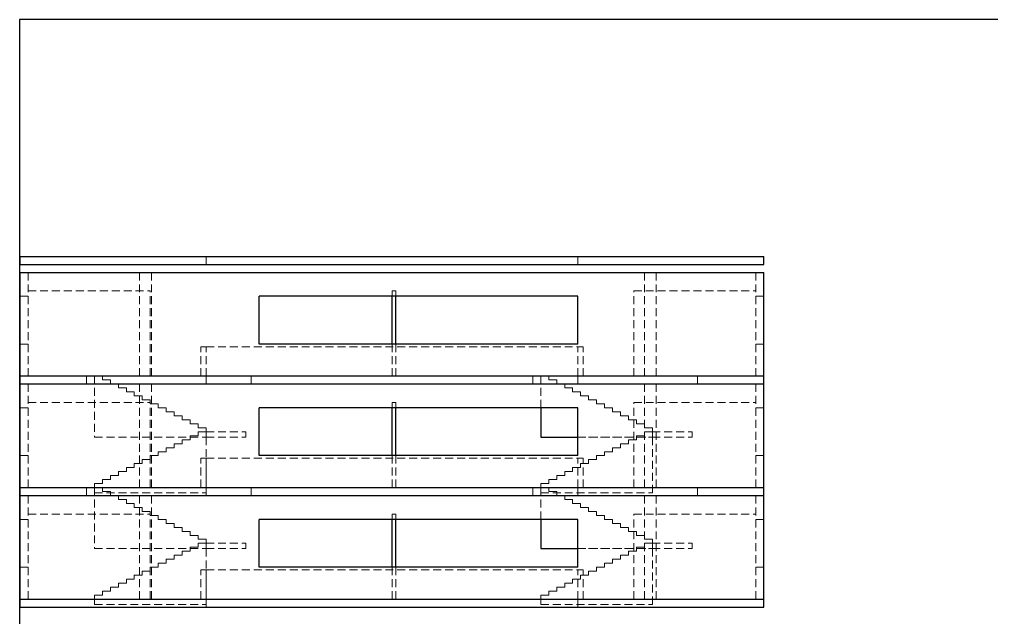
# Model space of a CAD drawing. Header units: millimetres. Extents: x 50012 to 50582, y 12 to 408.
# Drawn here: x 50012 to 50377.9, y 182.8 to 408 of the extents above; entities that cross this region are included whole.
import ezdxf

# ---------------------------------------------------------------- set-up
doc = ezdxf.new("R2010")
doc.units = ezdxf.units.MM
doc.linetypes.add('DASHED', pattern=[4.5, 3, -1.5])
doc.layers.add('90 Derived drawings', color=7, linetype='CONTINUOUS', lineweight=25, true_color=0x202020)
doc.layers.add('Default', color=7, linetype='CONTINUOUS', lineweight=25, true_color=0x4f8cff)

msp = doc.modelspace()

# ---------------------------------------------------------------- linework, layer by layer
at = {"layer": '90 Derived drawings', "linetype": 'CONTINUOUS', "lineweight": 25, "true_color": 0x202020}
for p, q in [((50012.25, 315.75), (50012.25, 318.75)), ((50012.25, 318.75), (50292.25, 318.75)), ((50292.25, 315.75), (50292.25, 318.75)), ((50012.25, 315.75), (50292.25, 315.75)), ((50012.25, 273.75), (50012.25, 312.75)), ((50012.25, 312.75), (50292.25, 312.75)), ((50292.25, 273.75), (50292.25, 312.75)), ((50102.25, 285.75), (50102.25, 303.75)), ((50152.25, 303.75), (50102.25, 303.75)), ((50222.25, 303.75), (50102.25, 303.75)), ((50152.25, 285.75), (50152.25, 303.75)), ((50222.25, 303.75), (50153.75, 303.75)), ((50153.75, 285.75), (50153.75, 303.75)), ((50222.25, 285.75), (50222.25, 303.75)), ((50152.25, 285.75), (50102.25, 285.75)), ((50222.25, 285.75), (50102.25, 285.75)), ((50222.25, 285.75), (50153.75, 285.75)), ((50012.25, 270.75), (50012.25, 273.75)), ((50012.25, 273.75), (50292.25, 273.75)), ((50012.25, 273.75), (50292.25, 273.75)), ((50292.25, 270.75), (50292.25, 273.75)), ((50012.25, 231.75), (50012.25, 270.75)), ((50012.25, 270.75), (50292.25, 270.75)), ((50012.25, 270.75), (50292.25, 270.75)), ((50292.25, 231.75), (50292.25, 270.75)), ((50102.25, 243.75), (50102.25, 261.75)), ((50152.25, 261.75), (50102.25, 261.75)), ((50222.25, 261.75), (50102.25, 261.75)), ((50152.25, 243.75), (50152.25, 261.75)), ((50208.25, 261.75), (50153.75, 261.75)), ((50153.75, 243.75), (50153.75, 261.75)), ((50208.25, 261.75), (50208.25, 250.75)), ((50222.25, 243.75), (50222.25, 261.75)), ((50208.25, 250.75), (50222.25, 250.75)), ((50222.25, 243.75), (50222.25, 250.75)), ((50152.25, 243.75), (50102.25, 243.75)), ((50222.25, 243.75), (50102.25, 243.75)), ((50222.25, 243.75), (50153.75, 243.75)), ((50012.25, 228.75), (50012.25, 231.75)), ((50012.25, 231.75), (50292.25, 231.75)), ((50012.25, 231.75), (50292.25, 231.75)), ((50292.25, 228.75), (50292.25, 231.75)), ((50012.25, 189.75), (50012.25, 228.75)), ((50012.25, 228.75), (50292.25, 228.75)), ((50012.25, 228.75), (50292.25, 228.75)), ((50292.25, 189.75), (50292.25, 228.75)), ((50102.25, 201.75), (50102.25, 219.75)), ((50152.25, 219.75), (50102.25, 219.75)), ((50222.25, 219.75), (50102.25, 219.75)), ((50152.25, 201.75), (50152.25, 219.75)), ((50208.25, 219.75), (50153.75, 219.75)), ((50153.75, 201.75), (50153.75, 219.75)), ((50208.25, 219.75), (50208.25, 208.75)), ((50222.25, 201.75), (50222.25, 219.75)), ((50208.25, 208.75), (50222.25, 208.75)), ((50222.25, 201.75), (50222.25, 208.75)), ((50152.25, 201.75), (50102.25, 201.75)), ((50222.25, 201.75), (50102.25, 201.75)), ((50222.25, 201.75), (50153.75, 201.75)), ((50012.25, 186.75), (50012.25, 189.75)), ((50012.25, 189.75), (50292.25, 189.75)), ((50012.25, 189.75), (50292.25, 189.75)), ((50012.25, 186.75), (50292.25, 186.75)), ((50292.25, 186.75), (50292.25, 189.75))]:
    msp.add_line(p, q, dxfattribs=at)
at = {"layer": '90 Derived drawings', "linetype": 'DASHED', "lineweight": 18, "true_color": 0x202020}
for p, q in [((50082.25, 315.75), (50082.25, 318.75)), ((50082.25, 318.75), (50222.25, 318.75)), ((50222.25, 315.75), (50222.25, 318.75)), ((50082.25, 315.75), (50222.25, 315.75)), ((50015.25, 273.75), (50015.25, 312.75)), ((50015.25, 312.75), (50289.25, 312.75)), ((50057.25, 273.75), (50057.25, 312.75)), ((50057.25, 312.75), (50061.75, 312.75)), ((50057.25, 273.75), (50057.25, 312.75)), ((50057.25, 312.75), (50061.75, 312.75)), ((50061.75, 273.75), (50061.75, 312.75)), ((50061.75, 273.75), (50061.75, 312.75)), ((50247.25, 273.75), (50247.25, 312.75)), ((50247.25, 312.75), (50251.75, 312.75)), ((50247.25, 273.75), (50247.25, 312.75)), ((50247.25, 312.75), (50251.75, 312.75)), ((50251.75, 273.75), (50251.75, 312.75)), ((50251.75, 273.75), (50251.75, 312.75)), ((50289.25, 273.75), (50289.25, 312.75)), ((50012.25, 303.75), (50012.25, 285.75)), ((50012.25, 303.75), (50015.25, 303.75)), ((50015.25, 273.75), (50015.25, 305.75)), ((50015.25, 305.75), (50061.25, 305.75)), ((50015.25, 303.75), (50015.25, 285.75)), ((50061.25, 273.75), (50061.25, 305.75)), ((50152.25, 273.75), (50152.25, 305.75)), ((50152.25, 305.75), (50153.75, 305.75)), ((50152.25, 303.75), (50152.25, 305.75)), ((50152.25, 273.75), (50152.25, 305.75)), ((50152.25, 305.75), (50153.75, 305.75)), ((50153.75, 303.75), (50152.25, 303.75)), ((50153.75, 273.75), (50153.75, 305.75)), ((50153.75, 303.75), (50153.75, 305.75)), ((50153.75, 273.75), (50153.75, 305.75)), ((50243.25, 273.75), (50243.25, 305.75)), ((50243.25, 305.75), (50289.25, 305.75)), ((50289.25, 273.75), (50289.25, 305.75)), ((50289.25, 303.75), (50289.25, 285.75)), ((50289.25, 303.75), (50292.25, 303.75)), ((50292.25, 303.75), (50292.25, 285.75)), ((50012.25, 285.75), (50015.25, 285.75)), ((50153.75, 285.75), (50152.25, 285.75)), ((50152.25, 273.75), (50152.25, 285.75)), ((50153.75, 273.75), (50153.75, 285.75)), ((50289.25, 285.75), (50292.25, 285.75)), ((50080.25, 273.75), (50080.25, 284.75)), ((50080.25, 284.75), (50082.25, 284.75)), ((50082.25, 273.75), (50082.25, 284.75)), ((50082.25, 273.75), (50082.25, 284.75)), ((50082.25, 284.75), (50222.25, 284.75)), ((50082.25, 273.75), (50082.25, 284.75)), ((50082.25, 284.75), (50222.25, 284.75)), ((50222.25, 273.75), (50222.25, 284.75)), ((50222.25, 284.75), (50224.25, 284.75)), ((50222.25, 273.75), (50222.25, 284.75)), ((50222.25, 273.75), (50222.25, 284.75)), ((50224.25, 273.75), (50224.25, 284.75)), ((50015.25, 273.75), (50289.25, 273.75)), ((50015.25, 273.75), (50061.25, 273.75)), ((50037.25, 270.75), (50037.25, 273.75)), ((50037.25, 273.75), (50099.25, 273.75)), ((50040.25, 273.75), (50040.25, 250.75)), ((50043.25, 273.75), (50040.25, 273.75)), ((50043.25, 272.25), (50043.25, 273.75)), ((50046.25, 272.25), (50043.25, 272.25)), ((50046.25, 270.75), (50046.25, 272.25)), ((50057.25, 273.75), (50061.75, 273.75)), ((50057.25, 273.75), (50061.75, 273.75)), ((50080.25, 273.75), (50082.25, 273.75)), ((50082.25, 270.75), (50082.25, 273.75)), ((50082.25, 273.75), (50222.25, 273.75)), ((50082.25, 273.75), (50222.25, 273.75)), ((50082.25, 273.75), (50222.25, 273.75)), ((50099.25, 270.75), (50099.25, 273.75)), ((50152.25, 273.75), (50153.75, 273.75)), ((50152.25, 273.75), (50153.75, 273.75)), ((50205.25, 270.75), (50205.25, 273.75)), ((50205.25, 273.75), (50267.25, 273.75)), ((50208.25, 273.75), (50208.25, 261.75)), ((50208.25, 273.75), (50208.25, 250.75)), ((50211.25, 273.75), (50208.25, 273.75)), ((50211.25, 272.25), (50211.25, 273.75)), ((50214.25, 272.25), (50211.25, 272.25)), ((50214.25, 270.75), (50214.25, 272.25)), ((50222.25, 270.75), (50222.25, 273.75)), ((50222.25, 273.75), (50224.25, 273.75)), ((50243.25, 273.75), (50289.25, 273.75)), ((50247.25, 273.75), (50251.75, 273.75)), ((50247.25, 273.75), (50251.75, 273.75)), ((50267.25, 270.75), (50267.25, 273.75)), ((50015.25, 231.75), (50015.25, 270.75)), ((50015.25, 270.75), (50289.25, 270.75)), ((50037.25, 270.75), (50099.25, 270.75)), ((50049.25, 270.75), (50046.25, 270.75)), ((50049.25, 269.25), (50049.25, 270.75)), ((50052.25, 269.25), (50049.25, 269.25)), ((50052.25, 267.75), (50052.25, 269.25)), ((50055.25, 267.75), (50052.25, 267.75)), ((50055.25, 266.25), (50055.25, 267.75)), ((50057.25, 231.75), (50057.25, 270.75)), ((50057.25, 270.75), (50061.75, 270.75)), ((50057.25, 231.75), (50057.25, 270.75)), ((50057.25, 270.75), (50061.75, 270.75)), ((50061.75, 231.75), (50061.75, 270.75)), ((50061.75, 231.75), (50061.75, 270.75)), ((50082.25, 270.75), (50222.25, 270.75)), ((50205.25, 270.75), (50267.25, 270.75)), ((50217.25, 270.75), (50214.25, 270.75)), ((50217.25, 269.25), (50217.25, 270.75)), ((50220.25, 269.25), (50217.25, 269.25)), ((50220.25, 267.75), (50220.25, 269.25)), ((50223.25, 267.75), (50220.25, 267.75)), ((50223.25, 266.25), (50223.25, 267.75)), ((50247.25, 231.75), (50247.25, 270.75)), ((50247.25, 270.75), (50251.75, 270.75)), ((50247.25, 231.75), (50247.25, 270.75)), ((50247.25, 270.75), (50251.75, 270.75)), ((50251.75, 231.75), (50251.75, 270.75)), ((50251.75, 231.75), (50251.75, 270.75)), ((50289.25, 231.75), (50289.25, 270.75)), ((50015.25, 231.75), (50015.25, 263.75)), ((50015.25, 263.75), (50061.25, 263.75)), ((50058.25, 266.25), (50055.25, 266.25)), ((50058.25, 264.75), (50058.25, 266.25)), ((50061.25, 264.75), (50058.25, 264.75)), ((50061.25, 263.25), (50061.25, 264.75)), ((50061.25, 231.75), (50061.25, 263.75)), ((50152.25, 231.75), (50152.25, 263.75)), ((50152.25, 263.75), (50153.75, 263.75)), ((50152.25, 261.75), (50152.25, 263.75)), ((50152.25, 231.75), (50152.25, 263.75)), ((50152.25, 263.75), (50153.75, 263.75)), ((50153.75, 231.75), (50153.75, 263.75)), ((50153.75, 261.75), (50153.75, 263.75)), ((50153.75, 231.75), (50153.75, 263.75)), ((50226.25, 266.25), (50223.25, 266.25)), ((50226.25, 264.75), (50226.25, 266.25)), ((50229.25, 264.75), (50226.25, 264.75)), ((50229.25, 263.25), (50229.25, 264.75)), ((50243.25, 231.75), (50243.25, 263.75)), ((50243.25, 263.75), (50289.25, 263.75)), ((50289.25, 231.75), (50289.25, 263.75)), ((50012.25, 261.75), (50012.25, 243.75)), ((50012.25, 261.75), (50015.25, 261.75)), ((50015.25, 261.75), (50015.25, 243.75)), ((50064.25, 263.25), (50061.25, 263.25)), ((50064.25, 261.75), (50064.25, 263.25)), ((50067.25, 261.75), (50064.25, 261.75)), ((50067.25, 260.25), (50067.25, 261.75)), ((50070.25, 260.25), (50067.25, 260.25)), ((50070.25, 258.75), (50070.25, 260.25)), ((50153.75, 261.75), (50152.25, 261.75)), ((50222.25, 261.75), (50208.25, 261.75)), ((50222.25, 250.75), (50222.25, 261.75)), ((50232.25, 263.25), (50229.25, 263.25)), ((50232.25, 261.75), (50232.25, 263.25)), ((50235.25, 261.75), (50232.25, 261.75)), ((50235.25, 260.25), (50235.25, 261.75)), ((50238.25, 260.25), (50235.25, 260.25)), ((50238.25, 258.75), (50238.25, 260.25)), ((50289.25, 261.75), (50289.25, 243.75)), ((50289.25, 261.75), (50292.25, 261.75)), ((50292.25, 261.75), (50292.25, 243.75)), ((50073.25, 258.75), (50070.25, 258.75)), ((50073.25, 257.25), (50073.25, 258.75)), ((50076.25, 257.25), (50073.25, 257.25)), ((50076.25, 255.75), (50076.25, 257.25)), ((50241.25, 258.75), (50238.25, 258.75)), ((50241.25, 257.25), (50241.25, 258.75)), ((50244.25, 257.25), (50241.25, 257.25)), ((50244.25, 255.75), (50244.25, 257.25)), ((50079.25, 255.75), (50076.25, 255.75)), ((50079.25, 254.25), (50079.25, 255.75)), ((50082.25, 254.25), (50079.25, 254.25)), ((50079.25, 252.75), (50079.25, 251.25)), ((50082.25, 252.75), (50079.25, 252.75)), ((50082.25, 252.75), (50082.25, 254.25)), ((50082.25, 229.75), (50082.25, 252.75)), ((50082.25, 250.75), (50082.25, 252.75)), ((50082.25, 250.75), (50082.25, 252.75)), ((50082.25, 252.75), (50097.25, 252.75)), ((50097.25, 250.75), (50097.25, 252.75)), ((50247.25, 255.75), (50244.25, 255.75)), ((50247.25, 254.25), (50247.25, 255.75)), ((50250.25, 254.25), (50247.25, 254.25)), ((50247.25, 252.75), (50247.25, 251.25)), ((50250.25, 252.75), (50247.25, 252.75)), ((50250.25, 252.75), (50250.25, 254.25)), ((50250.25, 229.75), (50250.25, 252.75)), ((50250.25, 250.75), (50250.25, 252.75)), ((50250.25, 250.75), (50250.25, 252.75)), ((50250.25, 252.75), (50265.25, 252.75)), ((50265.25, 250.75), (50265.25, 252.75)), ((50040.25, 250.75), (50082.25, 250.75)), ((50073.25, 249.75), (50073.25, 248.25)), ((50076.25, 249.75), (50073.25, 249.75)), ((50076.25, 251.25), (50076.25, 249.75)), ((50079.25, 251.25), (50076.25, 251.25)), ((50082.25, 250.75), (50097.25, 250.75)), ((50208.25, 250.75), (50250.25, 250.75)), ((50222.25, 250.75), (50250.25, 250.75)), ((50241.25, 249.75), (50241.25, 248.25)), ((50244.25, 249.75), (50241.25, 249.75)), ((50244.25, 251.25), (50244.25, 249.75)), ((50247.25, 251.25), (50244.25, 251.25)), ((50250.25, 250.75), (50265.25, 250.75)), ((50064.25, 245.25), (50064.25, 243.75)), ((50067.25, 245.25), (50064.25, 245.25)), ((50067.25, 246.75), (50067.25, 245.25)), ((50070.25, 246.75), (50067.25, 246.75)), ((50070.25, 248.25), (50070.25, 246.75)), ((50073.25, 248.25), (50070.25, 248.25)), ((50232.25, 245.25), (50232.25, 243.75)), ((50235.25, 245.25), (50232.25, 245.25)), ((50235.25, 246.75), (50235.25, 245.25)), ((50238.25, 246.75), (50235.25, 246.75)), ((50238.25, 248.25), (50238.25, 246.75)), ((50241.25, 248.25), (50238.25, 248.25)), ((50012.25, 243.75), (50015.25, 243.75)), ((50058.25, 242.25), (50058.25, 240.75)), ((50061.25, 242.25), (50058.25, 242.25)), ((50061.25, 243.75), (50061.25, 242.25)), ((50064.25, 243.75), (50061.25, 243.75)), ((50080.25, 231.75), (50080.25, 242.75)), ((50080.25, 242.75), (50082.25, 242.75)), ((50082.25, 231.75), (50082.25, 242.75)), ((50082.25, 231.75), (50082.25, 242.75)), ((50082.25, 242.75), (50222.25, 242.75)), ((50082.25, 231.75), (50082.25, 242.75)), ((50082.25, 242.75), (50222.25, 242.75)), ((50153.75, 243.75), (50152.25, 243.75)), ((50152.25, 231.75), (50152.25, 243.75)), ((50153.75, 231.75), (50153.75, 243.75)), ((50222.25, 231.75), (50222.25, 242.75)), ((50222.25, 242.75), (50224.25, 242.75)), ((50222.25, 231.75), (50222.25, 242.75)), ((50222.25, 231.75), (50222.25, 242.75)), ((50224.25, 231.75), (50224.25, 242.75)), ((50226.25, 242.25), (50226.25, 240.75)), ((50229.25, 242.25), (50226.25, 242.25)), ((50229.25, 243.75), (50229.25, 242.25)), ((50232.25, 243.75), (50229.25, 243.75)), ((50289.25, 243.75), (50292.25, 243.75)), ((50052.25, 239.25), (50052.25, 237.75)), ((50055.25, 239.25), (50052.25, 239.25)), ((50055.25, 240.75), (50055.25, 239.25)), ((50058.25, 240.75), (50055.25, 240.75)), ((50220.25, 239.25), (50220.25, 237.75)), ((50223.25, 239.25), (50220.25, 239.25)), ((50223.25, 240.75), (50223.25, 239.25)), ((50226.25, 240.75), (50223.25, 240.75)), ((50043.25, 234.75), (50043.25, 233.25)), ((50046.25, 234.75), (50043.25, 234.75)), ((50046.25, 236.25), (50046.25, 234.75)), ((50049.25, 236.25), (50046.25, 236.25)), ((50049.25, 237.75), (50049.25, 236.25)), ((50052.25, 237.75), (50049.25, 237.75)), ((50211.25, 234.75), (50211.25, 233.25)), ((50214.25, 234.75), (50211.25, 234.75)), ((50214.25, 236.25), (50214.25, 234.75)), ((50217.25, 236.25), (50214.25, 236.25)), ((50217.25, 237.75), (50217.25, 236.25)), ((50220.25, 237.75), (50217.25, 237.75)), ((50015.25, 231.75), (50289.25, 231.75)), ((50015.25, 231.75), (50061.25, 231.75)), ((50037.25, 228.75), (50037.25, 231.75)), ((50037.25, 231.75), (50099.25, 231.75)), ((50040.25, 233.25), (50040.25, 231.75)), ((50043.25, 233.25), (50040.25, 233.25)), ((50040.25, 231.75), (50040.25, 208.75)), ((50043.25, 231.75), (50040.25, 231.75)), ((50040.25, 231.75), (50040.25, 229.75)), ((50043.25, 230.25), (50043.25, 231.75)), ((50057.25, 231.75), (50061.75, 231.75)), ((50057.25, 231.75), (50061.75, 231.75)), ((50080.25, 231.75), (50082.25, 231.75)), ((50082.25, 228.75), (50082.25, 231.75)), ((50082.25, 231.75), (50222.25, 231.75)), ((50082.25, 231.75), (50222.25, 231.75)), ((50082.25, 231.75), (50222.25, 231.75)), ((50099.25, 228.75), (50099.25, 231.75)), ((50152.25, 231.75), (50153.75, 231.75)), ((50152.25, 231.75), (50153.75, 231.75)), ((50205.25, 228.75), (50205.25, 231.75)), ((50205.25, 231.75), (50267.25, 231.75)), ((50208.25, 233.25), (50208.25, 231.75)), ((50211.25, 233.25), (50208.25, 233.25)), ((50208.25, 231.75), (50208.25, 219.75)), ((50208.25, 231.75), (50208.25, 208.75)), ((50211.25, 231.75), (50208.25, 231.75)), ((50208.25, 231.75), (50208.25, 229.75)), ((50211.25, 230.25), (50211.25, 231.75)), ((50222.25, 228.75), (50222.25, 231.75)), ((50222.25, 231.75), (50224.25, 231.75)), ((50243.25, 231.75), (50289.25, 231.75)), ((50247.25, 231.75), (50251.75, 231.75)), ((50247.25, 231.75), (50251.75, 231.75)), ((50267.25, 228.75), (50267.25, 231.75)), ((50015.25, 189.75), (50015.25, 228.75)), ((50015.25, 228.75), (50289.25, 228.75)), ((50037.25, 228.75), (50099.25, 228.75)), ((50040.25, 229.75), (50082.25, 229.75)), ((50046.25, 230.25), (50043.25, 230.25)), ((50046.25, 228.75), (50046.25, 230.25)), ((50049.25, 228.75), (50046.25, 228.75)), ((50049.25, 227.25), (50049.25, 228.75)), ((50052.25, 227.25), (50049.25, 227.25)), ((50052.25, 225.75), (50052.25, 227.25)), ((50057.25, 189.75), (50057.25, 228.75)), ((50057.25, 228.75), (50061.75, 228.75)), ((50057.25, 189.75), (50057.25, 228.75)), ((50057.25, 228.75), (50061.75, 228.75)), ((50061.75, 189.75), (50061.75, 228.75)), ((50061.75, 189.75), (50061.75, 228.75)), ((50082.25, 228.75), (50222.25, 228.75)), ((50205.25, 228.75), (50267.25, 228.75)), ((50208.25, 229.75), (50250.25, 229.75)), ((50214.25, 230.25), (50211.25, 230.25)), ((50214.25, 228.75), (50214.25, 230.25)), ((50217.25, 228.75), (50214.25, 228.75)), ((50217.25, 227.25), (50217.25, 228.75)), ((50220.25, 227.25), (50217.25, 227.25)), ((50220.25, 225.75), (50220.25, 227.25)), ((50247.25, 189.75), (50247.25, 228.75)), ((50247.25, 228.75), (50251.75, 228.75)), ((50247.25, 189.75), (50247.25, 228.75)), ((50247.25, 228.75), (50251.75, 228.75)), ((50251.75, 189.75), (50251.75, 228.75)), ((50251.75, 189.75), (50251.75, 228.75)), ((50289.25, 189.75), (50289.25, 228.75)), ((50055.25, 225.75), (50052.25, 225.75)), ((50055.25, 224.25), (50055.25, 225.75)), ((50058.25, 224.25), (50055.25, 224.25)), ((50058.25, 222.75), (50058.25, 224.25)), ((50223.25, 225.75), (50220.25, 225.75)), ((50223.25, 224.25), (50223.25, 225.75)), ((50226.25, 224.25), (50223.25, 224.25)), ((50226.25, 222.75), (50226.25, 224.25)), ((50012.25, 219.75), (50012.25, 201.75)), ((50012.25, 219.75), (50015.25, 219.75)), ((50015.25, 189.75), (50015.25, 221.75)), ((50015.25, 221.75), (50061.25, 221.75)), ((50015.25, 219.75), (50015.25, 201.75)), ((50061.25, 222.75), (50058.25, 222.75)), ((50061.25, 221.25), (50061.25, 222.75)), ((50061.25, 189.75), (50061.25, 221.75)), ((50064.25, 221.25), (50061.25, 221.25)), ((50064.25, 219.75), (50064.25, 221.25)), ((50067.25, 219.75), (50064.25, 219.75)), ((50067.25, 218.25), (50067.25, 219.75)), ((50152.25, 189.75), (50152.25, 221.75)), ((50152.25, 221.75), (50153.75, 221.75)), ((50152.25, 219.75), (50152.25, 221.75)), ((50152.25, 189.75), (50152.25, 221.75)), ((50152.25, 221.75), (50153.75, 221.75)), ((50153.75, 219.75), (50152.25, 219.75)), ((50153.75, 189.75), (50153.75, 221.75)), ((50153.75, 219.75), (50153.75, 221.75)), ((50153.75, 189.75), (50153.75, 221.75)), ((50222.25, 219.75), (50208.25, 219.75)), ((50222.25, 208.75), (50222.25, 219.75)), ((50229.25, 222.75), (50226.25, 222.75)), ((50229.25, 221.25), (50229.25, 222.75)), ((50232.25, 221.25), (50229.25, 221.25)), ((50232.25, 219.75), (50232.25, 221.25)), ((50235.25, 219.75), (50232.25, 219.75)), ((50235.25, 218.25), (50235.25, 219.75)), ((50243.25, 189.75), (50243.25, 221.75)), ((50243.25, 221.75), (50289.25, 221.75)), ((50289.25, 189.75), (50289.25, 221.75)), ((50289.25, 219.75), (50289.25, 201.75)), ((50289.25, 219.75), (50292.25, 219.75)), ((50292.25, 219.75), (50292.25, 201.75)), ((50070.25, 218.25), (50067.25, 218.25)), ((50070.25, 216.75), (50070.25, 218.25)), ((50073.25, 216.75), (50070.25, 216.75)), ((50073.25, 215.25), (50073.25, 216.75)), ((50238.25, 218.25), (50235.25, 218.25)), ((50238.25, 216.75), (50238.25, 218.25)), ((50241.25, 216.75), (50238.25, 216.75)), ((50241.25, 215.25), (50241.25, 216.75)), ((50076.25, 215.25), (50073.25, 215.25)), ((50076.25, 213.75), (50076.25, 215.25)), ((50079.25, 213.75), (50076.25, 213.75)), ((50079.25, 212.25), (50079.25, 213.75)), ((50244.25, 215.25), (50241.25, 215.25)), ((50244.25, 213.75), (50244.25, 215.25)), ((50247.25, 213.75), (50244.25, 213.75)), ((50247.25, 212.25), (50247.25, 213.75)), ((50040.25, 208.75), (50082.25, 208.75)), ((50076.25, 209.25), (50076.25, 207.75)), ((50079.25, 209.25), (50076.25, 209.25)), ((50082.25, 212.25), (50079.25, 212.25)), ((50079.25, 210.75), (50079.25, 209.25)), ((50082.25, 210.75), (50079.25, 210.75)), ((50082.25, 210.75), (50082.25, 212.25)), ((50082.25, 187.75), (50082.25, 210.75)), ((50082.25, 208.75), (50082.25, 210.75)), ((50082.25, 208.75), (50082.25, 210.75)), ((50082.25, 210.75), (50097.25, 210.75)), ((50082.25, 208.75), (50097.25, 208.75)), ((50097.25, 208.75), (50097.25, 210.75)), ((50208.25, 208.75), (50250.25, 208.75)), ((50222.25, 208.75), (50250.25, 208.75)), ((50244.25, 209.25), (50244.25, 207.75)), ((50247.25, 209.25), (50244.25, 209.25)), ((50250.25, 212.25), (50247.25, 212.25)), ((50247.25, 210.75), (50247.25, 209.25)), ((50250.25, 210.75), (50247.25, 210.75)), ((50250.25, 210.75), (50250.25, 212.25)), ((50250.25, 187.75), (50250.25, 210.75)), ((50250.25, 208.75), (50250.25, 210.75)), ((50250.25, 208.75), (50250.25, 210.75)), ((50250.25, 210.75), (50265.25, 210.75)), ((50250.25, 208.75), (50265.25, 208.75)), ((50265.25, 208.75), (50265.25, 210.75)), ((50070.25, 206.25), (50070.25, 204.75)), ((50073.25, 206.25), (50070.25, 206.25)), ((50073.25, 207.75), (50073.25, 206.25)), ((50076.25, 207.75), (50073.25, 207.75)), ((50238.25, 206.25), (50238.25, 204.75)), ((50241.25, 206.25), (50238.25, 206.25)), ((50241.25, 207.75), (50241.25, 206.25)), ((50244.25, 207.75), (50241.25, 207.75)), ((50012.25, 201.75), (50012.25, 189.75)), ((50012.25, 201.75), (50015.25, 201.75)), ((50015.25, 201.75), (50015.25, 189.75)), ((50061.25, 201.75), (50061.25, 200.25)), ((50064.25, 201.75), (50061.25, 201.75)), ((50064.25, 203.25), (50064.25, 201.75)), ((50067.25, 203.25), (50064.25, 203.25)), ((50067.25, 204.75), (50067.25, 203.25)), ((50070.25, 204.75), (50067.25, 204.75)), ((50153.75, 201.75), (50152.25, 201.75)), ((50152.25, 189.75), (50152.25, 201.75)), ((50153.75, 189.75), (50153.75, 201.75)), ((50229.25, 201.75), (50229.25, 200.25)), ((50232.25, 201.75), (50229.25, 201.75)), ((50232.25, 203.25), (50232.25, 201.75)), ((50235.25, 203.25), (50232.25, 203.25)), ((50235.25, 204.75), (50235.25, 203.25)), ((50238.25, 204.75), (50235.25, 204.75)), ((50289.25, 201.75), (50292.25, 201.75)), ((50055.25, 198.75), (50055.25, 197.25)), ((50058.25, 198.75), (50055.25, 198.75)), ((50058.25, 200.25), (50058.25, 198.75)), ((50061.25, 200.25), (50058.25, 200.25)), ((50080.25, 189.75), (50080.25, 200.75)), ((50080.25, 200.75), (50082.25, 200.75)), ((50082.25, 189.75), (50082.25, 200.75)), ((50082.25, 189.75), (50082.25, 200.75)), ((50082.25, 200.75), (50222.25, 200.75)), ((50082.25, 189.75), (50082.25, 200.75)), ((50082.25, 200.75), (50222.25, 200.75)), ((50222.25, 189.75), (50222.25, 200.75)), ((50222.25, 200.75), (50224.25, 200.75)), ((50222.25, 189.75), (50222.25, 200.75)), ((50222.25, 189.75), (50222.25, 200.75)), ((50223.25, 198.75), (50223.25, 197.25)), ((50226.25, 198.75), (50223.25, 198.75)), ((50224.25, 189.75), (50224.25, 200.75)), ((50226.25, 200.25), (50226.25, 198.75)), ((50229.25, 200.25), (50226.25, 200.25)), ((50046.25, 194.25), (50046.25, 192.75)), ((50049.25, 194.25), (50046.25, 194.25)), ((50049.25, 195.75), (50049.25, 194.25)), ((50052.25, 195.75), (50049.25, 195.75)), ((50052.25, 197.25), (50052.25, 195.75)), ((50055.25, 197.25), (50052.25, 197.25)), ((50214.25, 194.25), (50214.25, 192.75)), ((50217.25, 194.25), (50214.25, 194.25)), ((50217.25, 195.75), (50217.25, 194.25)), ((50220.25, 195.75), (50217.25, 195.75)), ((50220.25, 197.25), (50220.25, 195.75)), ((50223.25, 197.25), (50220.25, 197.25)), ((50040.25, 191.25), (50040.25, 189.75)), ((50043.25, 191.25), (50040.25, 191.25)), ((50043.25, 192.75), (50043.25, 191.25)), ((50046.25, 192.75), (50043.25, 192.75)), ((50208.25, 191.25), (50208.25, 189.75)), ((50211.25, 191.25), (50208.25, 191.25)), ((50211.25, 192.75), (50211.25, 191.25)), ((50214.25, 192.75), (50211.25, 192.75)), ((50012.25, 189.75), (50015.25, 189.75)), ((50015.25, 189.75), (50289.25, 189.75)), ((50015.25, 189.75), (50061.25, 189.75)), ((50040.25, 189.75), (50040.25, 187.75)), ((50040.25, 187.75), (50082.25, 187.75)), ((50057.25, 189.75), (50061.75, 189.75)), ((50057.25, 189.75), (50061.75, 189.75)), ((50080.25, 189.75), (50082.25, 189.75)), ((50082.25, 186.75), (50082.25, 189.75)), ((50082.25, 189.75), (50222.25, 189.75)), ((50082.25, 189.75), (50222.25, 189.75)), ((50082.25, 189.75), (50222.25, 189.75)), ((50082.25, 186.75), (50222.25, 186.75)), ((50152.25, 189.75), (50153.75, 189.75)), ((50152.25, 189.75), (50153.75, 189.75)), ((50208.25, 189.75), (50208.25, 187.75)), ((50208.25, 187.75), (50250.25, 187.75)), ((50222.25, 186.75), (50222.25, 189.75)), ((50222.25, 189.75), (50224.25, 189.75)), ((50243.25, 189.75), (50289.25, 189.75)), ((50247.25, 189.75), (50251.75, 189.75)), ((50247.25, 189.75), (50251.75, 189.75))]:
    msp.add_line(p, q, dxfattribs=at)
at = {"layer": 'Default', "linetype": 'CONTINUOUS', "lineweight": 25, "true_color": 0x4f8cff}
msp.add_lwpolyline([(50012, 12), (50582, 12), (50582, 408), (50012, 408)], close=True, dxfattribs=at)

doc.saveas('drawing.dxf')
